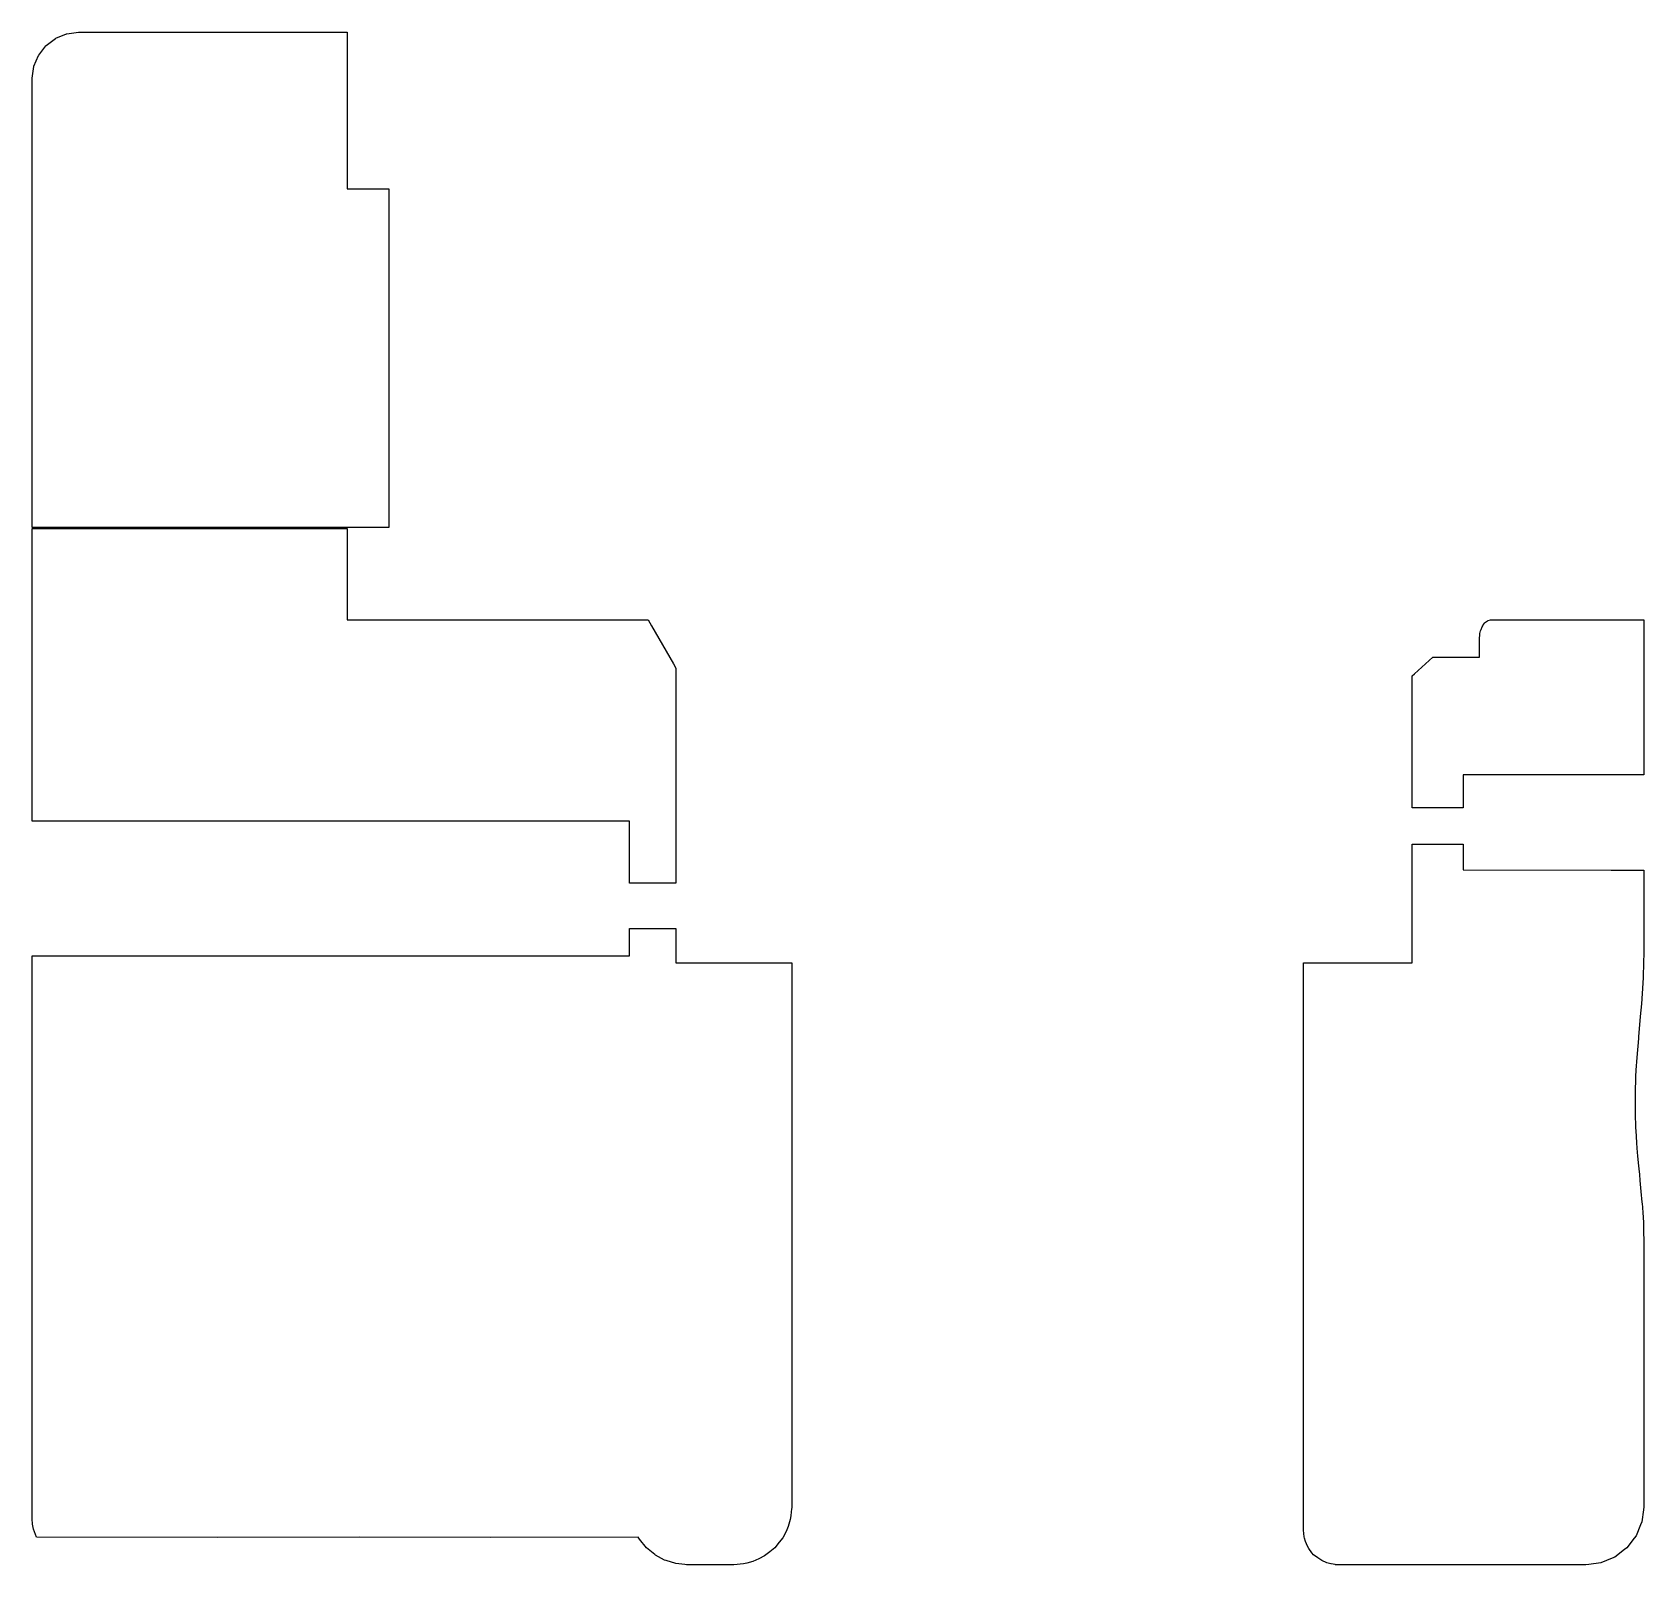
# Model space of a CAD drawing. Header units: metres. Extents: x 2.4 to 72, y -16 to 50.2.
import ezdxf

# ---------------------------------------------------------------- set-up
doc = ezdxf.new("R2010")
doc.units = ezdxf.units.M

msp = doc.modelspace()

# ---------------------------------------------------------------- linework, layer by layer
for p, q in [((3.415, 49.938), (3.882, 50.132)), ((3.882, 50.132), (3.898, 50.134)), ((3.898, 50.134), (4.4, 50.2)), ((4.4, 50.2), (4.862, 50.2)), ((4.862, 50.2), (4.909, 50.2)), ((4.909, 50.2), (4.974, 50.2)), ((4.974, 50.2), (5.055, 50.2)), ((5.055, 50.2), (5.15, 50.2)), ((5.15, 50.2), (5.249, 50.2)), ((5.249, 50.2), (5.335, 50.2)), ((5.335, 50.2), (12.68, 50.2)), ((12.68, 50.2), (12.701, 50.2)), ((12.701, 50.2), (12.736, 50.2)), ((12.736, 50.2), (12.778, 50.2)), ((12.778, 50.2), (12.818, 50.2)), ((12.818, 50.2), (12.851, 50.2)), ((12.851, 50.2), (13.419, 50.2)), ((13.419, 50.2), (13.46, 50.2)), ((13.46, 50.2), (13.49, 50.2)), ((13.49, 50.2), (15.59, 50.2)), ((15.59, 50.2), (15.628, 50.2)), ((15.628, 50.2), (16, 50.2)), ((16, 50.2), (16, 50.027)), ((2.678, 49.213), (2.986, 49.614)), ((2.986, 49.614), (2.999, 49.624)), ((2.999, 49.624), (3.4, 49.932)), ((3.4, 49.932), (3.415, 49.938)), ((16, 50.027), (16, 45.2)), ((2.468, 48.718), (2.474, 48.733)), ((2.474, 48.733), (2.668, 49.2)), ((2.668, 49.2), (2.678, 49.213)), ((2.4, 48.2), (2.402, 48.216)), ((2.4, 48.107), (2.4, 48.2)), ((2.4, 43.753), (2.4, 48.107)), ((2.402, 48.216), (2.468, 48.718)), ((16, 45.2), (16, 43.854)), ((16, 43.854), (16, 43.838)), ((2.4, 43.366), (2.4, 43.753)), ((2.4, 43.259), (2.4, 43.366)), ((2.4, 43.151), (2.4, 43.259)), ((16, 43.838), (16, 43.441)), ((16, 43.838), (16, 43.838)), ((16, 43.441), (17.277, 43.441)), ((17.277, 43.441), (17.8, 43.441)), ((17.8, 43.441), (17.8, 42.478)), ((2.4, 42.784), (2.4, 43.151)), ((2.4, 42.675), (2.4, 42.784)), ((2.4, 40.892), (2.4, 42.675)), ((17.8, 42.478), (17.8, 41.398)), ((17.8, 41.398), (17.8, 40.681)), ((2.4, 40.57), (2.4, 40.892)), ((2.4, 40.303), (2.4, 40.57)), ((17.8, 40.681), (17.8, 40.273)), ((2.4, 40.102), (2.4, 40.303)), ((2.4, 35.77), (2.4, 40.102)), ((17.8, 40.273), (17.8, 28.812)), ((2.4, 35.612), (2.4, 35.77)), ((2.4, 35.498), (2.4, 35.612)), ((2.4, 33.961), (2.4, 35.498)), ((2.4, 28.812), (2.4, 33.961)), ((2.555, 28.812), (2.4, 28.812)), ((2.4, 28.74), (2.4, 28.769)), ((2.4, 28.769), (15.913, 28.769)), ((2.4, 28.714), (2.4, 28.74)), ((2.4, 24.419), (2.4, 28.714)), ((16, 28.812), (2.555, 28.812)), ((15.913, 28.769), (16, 28.769)), ((17.194, 28.812), (16, 28.812)), ((16, 28.769), (16, 28.714)), ((16, 28.714), (16, 25.335)), ((17.8, 28.812), (17.194, 28.812)), ((16, 25.335), (16, 25.039)), ((2.4, 16.114), (2.4, 24.419)), ((16, 25.039), (16, 24.899)), ((16, 24.899), (16, 24.837)), ((16, 24.899), (16, 24.899)), ((16, 24.837), (16, 24.82)), ((16, 24.82), (18.409, 24.82)), ((18.409, 24.82), (19.875, 24.82)), ((19.875, 24.82), (29, 24.82)), ((29, 24.82), (29.148, 24.563)), ((29.148, 24.563), (30.09, 22.919)), ((64.955, 24.341), (64.974, 24.403)), ((64.974, 24.403), (65.024, 24.518)), ((65.024, 24.518), (65.046, 24.565)), ((65.046, 24.565), (65.07, 24.599)), ((65.07, 24.599), (65.142, 24.695)), ((65.142, 24.695), (65.166, 24.717)), ((65.166, 24.717), (65.255, 24.781)), ((65.255, 24.781), (65.278, 24.794)), ((65.278, 24.794), (65.377, 24.816)), ((65.377, 24.816), (65.4, 24.82)), ((65.4, 24.82), (70.435, 24.82)), ((70.435, 24.82), (72, 24.82)), ((72, 24.82), (72, 22.955)), ((64.9, 23.948), (64.905, 24.041)), ((64.9, 23.2), (64.9, 23.948)), ((64.905, 24.041), (64.913, 24.146)), ((64.913, 24.146), (64.927, 24.224)), ((64.927, 24.224), (64.955, 24.341)), ((62.092, 22.483), (62.888, 23.2)), ((62.888, 23.2), (63.191, 23.2)), ((63.191, 23.2), (64.71, 23.2)), ((64.71, 23.2), (64.9, 23.2)), ((30.09, 22.919), (30.2, 22.728)), ((30.2, 22.728), (30.2, 15.899)), ((62, 22.4), (62.092, 22.483)), ((62, 19.499), (62, 22.4)), ((72, 22.955), (72, 19.077)), ((62, 18.23), (62, 19.499)), ((72, 19.077), (72, 18.121)), ((72, 19.077), (72, 19.077)), ((62, 16.691), (62, 18.23)), ((68.59, 18.121), (64.2, 18.121)), ((64.2, 18.121), (64.2, 17.316)), ((72, 18.121), (68.59, 18.121)), ((64.2, 17.316), (64.2, 16.691)), ((10.904, 16.114), (2.4, 16.114)), ((17.458, 16.114), (10.904, 16.114)), ((28.2, 16.114), (17.458, 16.114)), ((28.2, 14.932), (28.2, 16.114)), ((62.276, 16.691), (62, 16.691)), ((64.2, 16.691), (62.276, 16.691)), ((30.2, 15.899), (30.2, 14.247)), ((28.2, 14.247), (28.2, 14.932)), ((62, 14.82), (62, 15.129)), ((62, 15.129), (62.851, 15.129)), ((62, 14.375), (62, 14.82)), ((62.851, 15.129), (64.2, 15.129)), ((64.2, 15.129), (64.2, 14.812)), ((64.2, 14.812), (64.2, 14.013)), ((28.2, 13.447), (28.2, 14.247)), ((30.2, 14.247), (30.2, 13.447)), ((62, 10), (62, 14.375)), ((64.2, 14.013), (70.585, 14.001)), ((70.585, 14.001), (72, 14.003)), ((72, 14.003), (72, 12.084)), ((29.151, 13.447), (28.2, 13.447)), ((30.2, 13.447), (29.151, 13.447)), ((72, 12.084), (72, 10.323)), ((28.2, 11.164), (28.2, 11.482)), ((28.2, 11.482), (29.226, 11.482)), ((28.2, 10.3), (28.2, 11.164)), ((29.226, 11.482), (30.2, 11.482)), ((30.2, 11.482), (30.2, 11.46)), ((30.2, 11.46), (30.2, 10)), ((2.4, 9.618), (2.4, 10.3)), ((2.4, 10.3), (15.289, 10.3)), ((15.289, 10.3), (28.2, 10.3)), ((30.2, 10), (30.701, 10)), ((30.701, 10), (35.2, 10)), ((35.2, 10), (35.2, 9.6)), ((57.3, 9.312), (57.3, 10)), ((57.3, 10), (59.474, 10)), ((59.474, 10), (62, 10)), ((71.987, 9.832), (71.981, 9.571)), ((71.995, 10.123), (71.987, 9.832)), ((72, 10.323), (71.995, 10.123)), ((2.4, -11.455), (2.4, 9.618)), ((35.2, 9.6), (35.2, 7.249)), ((57.3, 8.849), (57.3, 9.312)), ((71.976, 9.356), (71.929, 8.683)), ((71.981, 9.571), (71.976, 9.356)), ((57.3, 8.251), (57.3, 8.849)), ((71.929, 8.683), (71.902, 8.225)), ((57.3, 7.543), (57.3, 8.251)), ((71.847, 7.69), (71.777, 6.812)), ((71.902, 8.225), (71.847, 7.69)), ((35.2, 7.249), (35.2, 6.524)), ((57.3, 6.789), (57.3, 7.543)), ((35.2, 6.524), (35.2, 5.662)), ((57.3, 6.092), (57.3, 6.789)), ((71.768, 6.729), (71.695, 5.907)), ((71.772, 6.77), (71.768, 6.729)), ((71.777, 6.812), (71.772, 6.77)), ((35.2, 5.662), (35.2, 4.721)), ((57.3, 5.552), (57.3, 6.092)), ((71.695, 5.907), (71.664, 5.364)), ((57.3, -5.711), (57.3, 5.552)), ((71.648, 5.086), (71.628, 4.36)), ((71.664, 5.364), (71.648, 5.086)), ((35.2, 4.721), (35.2, 3.806)), ((35.2, 4.721), (35.2, 4.721)), ((71.628, 4.36), (71.626, 4.295)), ((71.626, 4.295), (71.628, 3.55)), ((35.2, 3.806), (35.2, 3.053)), ((71.628, 3.55), (71.628, 3.524)), ((71.628, 3.524), (71.65, 2.854)), ((35.2, 3.053), (35.2, -7.941)), ((71.65, 2.854), (71.653, 2.762)), ((71.653, 2.762), (71.686, 2.229)), ((71.686, 2.229), (71.7, 2)), ((71.7, 2), (71.731, 1.651)), ((71.731, 1.651), (71.768, 1.23)), ((71.768, 1.23), (71.783, 1.104)), ((71.783, 1.104), (71.811, 0.862)), ((71.811, 0.862), (71.833, 0.596)), ((71.833, 0.596), (71.845, 0.443)), ((71.845, 0.443), (71.878, 0.117)), ((71.878, 0.117), (71.922, -0.335)), ((71.922, -0.335), (71.923, -0.356)), ((71.923, -0.356), (71.924, -0.373)), ((71.924, -0.373), (71.953, -0.787)), ((71.953, -0.787), (71.982, -1.22)), ((71.982, -1.22), (71.982, -1.233)), ((71.982, -1.233), (71.993, -1.686)), ((71.993, -1.686), (72, -1.94)), ((72, -1.94), (72, -2.546)), ((72, -2.546), (72, -5.863)), ((57.3, -6.73), (57.3, -5.711)), ((72, -5.863), (72, -8.002)), ((57.3, -7.801), (57.3, -6.73)), ((35.2, -7.941), (35.2, -8.685)), ((57.3, -8.801), (57.3, -7.801)), ((72, -8.002), (72, -8.922)), ((72, -8.002), (72, -8.002)), ((35.2, -8.685), (35.2, -9.533)), ((57.3, -9.659), (57.3, -8.801)), ((72, -8.922), (72, -9.919)), ((35.2, -9.533), (35.2, -10.367)), ((57.3, -10.354), (57.3, -9.659)), ((35.2, -10.367), (35.2, -11.103)), ((57.3, -10.893), (57.3, -10.354)), ((72, -9.919), (72, -10.636)), ((35.2, -11.103), (35.2, -11.7)), ((57.3, -11.297), (57.3, -10.893)), ((72, -10.636), (72, -11.052)), ((72, -11.052), (72, -11.414)), ((2.4, -11.612), (2.4, -11.455)), ((2.4, -12.687), (2.4, -11.612)), ((35.2, -11.7), (35.2, -12.156)), ((57.3, -11.591), (57.3, -11.297)), ((57.3, -11.842), (57.3, -11.591)), ((72, -11.414), (72, -11.691)), ((72, -11.691), (72, -11.897)), ((35.2, -12.156), (35.2, -12.487)), ((35.2, -12.487), (35.2, -12.713)), ((57.3, -12.055), (57.3, -11.842)), ((57.3, -12.281), (57.3, -12.055)), ((57.3, -14.177), (57.3, -12.281)), ((72, -11.897), (72, -12.116)), ((72, -12.116), (72, -12.155)), ((72, -12.155), (72, -13.5)), ((2.4, -13.364), (2.4, -12.687)), ((35.2, -12.713), (35.2, -12.858)), ((35.2, -12.858), (35.2, -12.939)), ((35.2, -12.939), (35.2, -13.5)), ((2.4, -13.372), (2.4, -13.364)), ((2.4, -13.884), (2.4, -13.372)), ((2.4, -14), (2.4, -13.884)), ((35.163, -13.88), (35.139, -14.042)), ((35.172, -13.716), (35.163, -13.88)), ((35.188, -13.593), (35.172, -13.716)), ((35.199, -13.525), (35.188, -13.593)), ((35.2, -13.5), (35.199, -13.525)), ((71.983, -13.63), (71.915, -14.147)), ((72, -13.5), (71.983, -13.63)), ((2.401, -14.007), (2.4, -14)), ((2.4, -14), (2.4, -14)), ((2.402, -14.015), (2.401, -14.007)), ((2.416, -14.243), (2.402, -14.015)), ((2.456, -14.469), (2.416, -14.243)), ((2.578, -14.802), (2.456, -14.469)), ((34.959, -14.56), (34.811, -14.837)), ((35.047, -14.348), (34.959, -14.56)), ((35.139, -14.042), (35.047, -14.348)), ((57.3, -14.21), (57.3, -14.177)), ((57.3, -14.5), (57.3, -14.21)), ((57.332, -14.787), (57.3, -14.5)), ((71.865, -14.268), (71.665, -14.75)), ((71.915, -14.147), (71.865, -14.268)), ((10.382, -14.815), (2.578, -14.802)), ((16.55, -14.803), (10.382, -14.815)), ((22.192, -14.815), (16.55, -14.803)), ((28.575, -14.803), (22.192, -14.815)), ((28.621, -14.888), (28.575, -14.803)), ((28.623, -14.891), (28.621, -14.888)), ((28.932, -15.268), (28.623, -14.891)), ((29.285, -15.557), (28.932, -15.268)), ((34.468, -15.268), (34.249, -15.448)), ((34.664, -15.029), (34.468, -15.268)), ((34.811, -14.837), (34.664, -15.029)), ((57.344, -14.857), (57.332, -14.787)), ((57.389, -14.994), (57.344, -14.857)), ((57.47, -15.191), (57.389, -14.994)), ((57.535, -15.303), (57.47, -15.191)), ((57.669, -15.478), (57.535, -15.303)), ((71.268, -15.268), (71.164, -15.347)), ((71.585, -14.854), (71.268, -15.268)), ((71.665, -14.75), (71.585, -14.854)), ((29.321, -15.585), (29.285, -15.557)), ((29.712, -15.794), (29.321, -15.585)), ((29.776, -15.821), (29.712, -15.794)), ((30.19, -15.947), (29.776, -15.821)), ((30.585, -15.985), (30.19, -15.947)), ((30.656, -15.996), (30.585, -15.985)), ((30.7, -16), (30.656, -15.996)), ((32.329, -16), (30.7, -16)), ((32.7, -16), (32.329, -16)), ((33.113, -15.959), (32.7, -16)), ((33.264, -15.934), (33.113, -15.959)), ((33.518, -15.857), (33.264, -15.934)), ((33.788, -15.745), (33.518, -15.857)), ((34.03, -15.615), (33.788, -15.745)), ((34.249, -15.448), (34.03, -15.615)), ((57.743, -15.564), (57.669, -15.478)), ((57.923, -15.703), (57.743, -15.564)), ((58.091, -15.821), (57.923, -15.703)), ((58.314, -15.913), (58.091, -15.821)), ((58.483, -15.963), (58.314, -15.913)), ((58.506, -15.965), (58.483, -15.963)), ((58.592, -15.98), (58.506, -15.965)), ((58.667, -15.994), (58.592, -15.98)), ((58.677, -15.995), (58.667, -15.994)), ((58.687, -15.996), (58.677, -15.995)), ((58.738, -15.999), (58.687, -15.996)), ((58.748, -15.999), (58.738, -15.999)), ((58.8, -16), (58.748, -15.999)), ((68.508, -16), (58.8, -16)), ((69.5, -16), (68.508, -16)), ((69.63, -15.983), (69.5, -16)), ((70.147, -15.915), (69.63, -15.983)), ((70.629, -15.715), (70.147, -15.915)), ((70.75, -15.665), (70.629, -15.715)), ((71.164, -15.347), (70.75, -15.665))]:
    msp.add_line(p, q)

doc.saveas('drawing.dxf')
